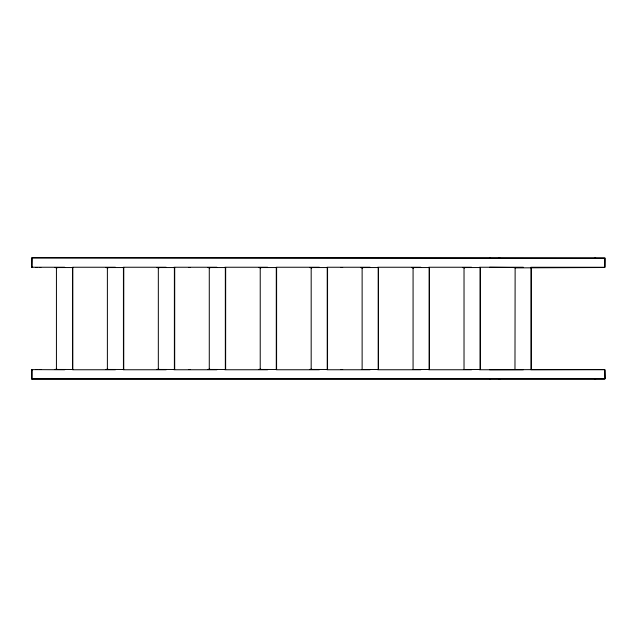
<?xml version="1.0" encoding="UTF-8"?>
<svg xmlns="http://www.w3.org/2000/svg" width="637" height="637" viewBox="0 0 637 637"><rect width="100%" height="100%" fill="white"/><g stroke="black" fill="none" stroke-linecap="round" stroke-linejoin="round"><path stroke-width="0.96" d="M514.975 369.484L515.134 267.874L604.672 267.5L605.15 267.054L604.959 257.945L31.85 257.81L31.85 267.516L32.081 258.272M31.882 379.19L31.882 369.484L31.85 379.19L604.505 379.19L605.15 378.728L605.15 369.946L604.505 369.484L489.622 369.723M489.511 258.272L490.394 257.81M498.835 258.272L499.719 257.81M595.826 378.728L595.173 379.19M489.742 258.272L490.394 258.049M499.074 258.272L499.719 258.049M595.587 378.76L595.173 378.951M32.081 378.768L604.919 378.728L604.609 369.731L530.868 369.723M31.882 369.611L64.679 369.755M31.882 369.89L32.081 369.946M64.679 267.245L31.85 267.245L31.85 266.784M72.602 267.245L115.416 267.245M123.291 267.245L166.146 267.245M173.981 267.245L216.883 267.245M224.845 267.245L267.62 267.245M276.354 267.245L319.344 267.245M327.052 267.245L370.081 267.245M377.741 267.245L420.818 267.245M428.773 267.245L471.555 267.245M479.51 267.245L523.28 267.245M530.868 267.277L604.609 267.269L604.919 258.272L31.882 257.81M35.959 267.516L37.567 267.516M39.239 267.516L40.848 267.516M56.98 267.548L55.053 267.548L56.98 267.795M72.793 267.548L57.41 267.548L56.438 268.209L56.43 369.484M107.932 267.548L105.997 267.548L107.932 267.795M158.876 267.548L156.949 267.548L158.876 267.795M188.512 267.516L190.121 267.516M209.828 267.548L207.893 267.548L209.828 267.795M260.78 267.548L258.845 267.548L260.78 267.795M311.724 267.548L309.797 267.548L311.724 267.795M341.066 267.516L342.674 267.516M362.676 267.548L360.741 267.548L362.676 267.795M413.62 267.548L411.693 267.548L413.62 267.795M464.572 267.548L462.645 267.548L464.572 267.795M480.386 267.548L465.002 267.548L464.031 268.209L464.023 369.484L480.386 369.484M515.524 267.548L489.622 267.277M515.524 267.795L513.589 267.548M56.98 369.205L55.053 369.452L72.793 369.484M107.932 369.205L105.997 369.452L123.737 369.484L123.769 267.548L108.362 267.548L107.382 268.209L107.382 369.484M158.876 369.205L156.949 369.452L174.689 369.484L174.713 267.548L159.314 267.548L158.334 268.209L158.326 369.484M209.828 369.205L207.893 369.452L225.633 369.484L225.665 267.548L210.258 267.548L209.278 268.209L209.278 369.484M260.78 369.205L258.845 369.452L276.585 369.484L276.609 267.548L261.21 267.548L260.23 268.209L260.222 369.484M311.724 369.205L309.797 369.452L327.537 369.484L327.561 267.548L312.162 267.548L311.182 268.209L311.175 369.484M35.959 369.484L37.567 369.484M39.239 369.484L40.848 369.484M188.512 369.484L190.121 369.484M341.066 369.484L342.674 369.484M72.602 369.755L115.416 369.755M123.291 369.755L166.146 369.755M173.981 369.755L216.883 369.755M224.845 369.755L267.62 369.755M276.354 369.755L319.344 369.755M327.052 369.755L370.081 369.755M377.741 369.755L420.818 369.755M428.773 369.755L471.555 369.755M479.51 369.755L523.28 369.755M499.719 378.951L499.082 378.768M490.394 378.951L489.742 378.728M499.719 379.19L498.835 378.728M490.394 379.19L489.511 378.728M595.173 258.049L595.587 258.272M595.173 257.81L595.826 258.272M531.362 267.548L531.362 369.484M531.027 267.548L531.027 369.484M480.409 267.548L480.409 369.484M480.083 267.548L480.083 369.484M429.131 267.548L429.131 369.484M378.187 267.548L378.187 369.484M327.235 267.548L327.235 369.484M276.283 267.548L276.283 369.484M225.339 267.548L225.339 369.484M174.387 267.548L174.387 369.484M123.435 267.548L123.435 369.484M72.817 267.548L72.817 369.484M72.491 267.548L72.491 369.484M362.127 268.209L362.127 369.484L378.482 369.484L378.513 267.548L363.106 267.548L362.127 268.209M413.079 268.209L413.071 369.484L429.434 369.484L429.457 267.548L414.058 267.548L413.079 268.209"/></g></svg>
